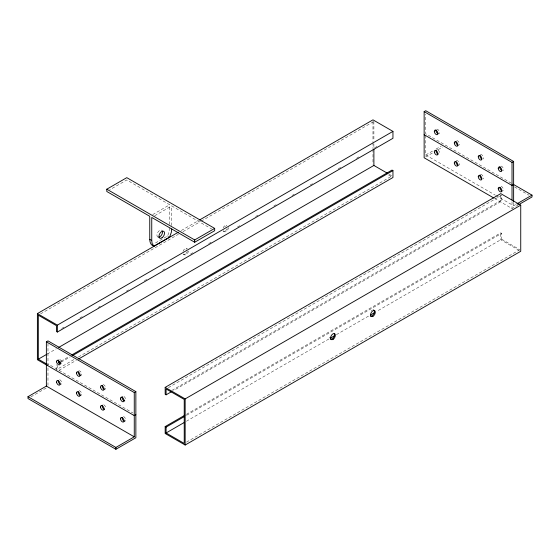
<?xml version="1.0" encoding="UTF-8"?>
<svg xmlns="http://www.w3.org/2000/svg" width="560" height="560" viewBox="0 0 560 560"><rect width="100%" height="100%" fill="white"/><g stroke="black" fill="none" stroke-linecap="round" stroke-linejoin="round"><path stroke-width="0.42" stroke-dasharray="2.8 2.1" d="M169.722 224.413L169.722 204.764L126.777 179.97L109.76 189.791M171.724 225.561L171.724 205.919L211.652 228.97M169.722 227.829L169.386 231.007L167.622 235.963L153.356 244.195M152.712 214.585L169.722 204.764M154.707 215.74L171.724 205.919M181.321 230.496L198.744 220.437M40.586 313.873L178.451 234.276M183.001 231.651L200.424 221.592M201.18 221.158L373.135 121.877M61.754 328.454L64.029 327.145M79.933 317.961L82.208 316.645M98.112 307.461L100.387 306.152M126.14 291.277L129.171 289.527M144.326 280.784L147.35 279.034M162.505 270.284L165.536 268.541M190.533 254.107L193.564 252.357M208.712 243.607L211.743 241.857M237.496 226.989L239.771 225.68M255.675 216.496L257.95 215.18M273.861 205.996L276.129 204.687M292.04 195.503L294.308 194.187M310.219 185.003L312.494 183.694M338.247 168.819L341.278 167.076M356.426 158.326L359.457 156.576M374.605 147.826L377.636 146.083M47.243 354.039L56.329 348.789M46.375 364.868L47.978 363.944L132.832 412.937M60.998 361.186L69.328 356.37M61.159 362.152L70.245 356.902M425.733 135.478L425.733 155.001L433.083 150.759M436.023 149.058L441.168 146.09M73.871 359.604L56.448 369.663L56.448 364.644M78.421 356.986L392.028 175.917L389.011 174.174M425.614 156.919L433.013 152.642M438.193 149.653L442.631 147.091M58.884 370.384L76.307 360.325M30.961 396.83L46.494 387.863M168.371 387.646L501.676 195.216L501.676 201.075L173.67 390.446M171.997 390.355L500.759 200.543L501.676 201.075M496.195 195.685L513.625 205.744L516.565 204.05M494.599 198.45L512.022 208.516L517.944 205.093M186.389 414.337L500.759 232.834L501.676 233.366L501.676 239.225L376.523 311.479M186.55 415.303L501.676 233.366M186.389 421.253L329.721 338.506M336.378 334.663L369.873 315.322M186.508 442.127L519.057 250.131M511.35 183.211L425.733 133.784L425.733 114.135M514.577 186.921L528.969 195.23M516.04 203.504L519.813 205.688M425.733 155.001L495.439 195.244M501.676 239.225L519.813 249.697M388.514 174.951L391.468 176.659M519.253 250.432L500.759 239.757L500.759 232.834M223.426 231.168L224.35 231.7M167.622 235.963L168.952 236.733M183.666 254.324L184.583 254.856M513.625 202.349L513.625 205.744M512.022 201.677L512.022 208.516M500.759 195.356L500.759 200.543M373.891 121.443L373.891 140.427M373.891 143.878L373.891 147.329M372.974 121.59L372.974 141.61M372.974 142.478L372.974 148.575M372.974 149.443L372.974 164.241M57.372 365.204L57.372 369.53M47.978 343.441L47.978 385.301M480.767 174.461A2.541 1.47 60 0 1 483.091 176.337A2.541 1.47 60 0 1 482.937 178.976M456.253 160.86A2.541 1.47 60 0 1 458.773 161.896A2.541 1.47 60 0 1 459.13 165.011M456.778 140.693A2.541 1.47 60 0 1 458.955 142.254A2.541 1.47 60 0 1 459.256 144.935M480.389 154.644A2.541 1.47 60 0 1 482.937 156.114A2.541 1.47 60 0 1 482.937 159.047M501.004 166.068A2.541 1.47 60 0 1 503.223 168.308A2.541 1.47 60 0 1 502.691 170.674M501.018 186.368A2.541 1.47 60 0 1 502.957 188.034A2.541 1.47 60 0 1 503.272 190.491M436.793 129.164A2.541 1.47 60 0 1 439.124 130.998A2.541 1.47 60 0 1 439.012 133.665M436.835 149.457A2.541 1.47 60 0 1 437.738 149.709M438.2 150.052A2.541 1.47 60 0 1 438.977 153.979M79.037 390.782A2.541 1.47 60 0 1 81.361 392.658A2.541 1.47 60 0 1 81.207 395.297M103.691 404.754A2.541 1.47 60 0 1 105.686 408.254M103.019 384.692A2.541 1.47 60 0 1 105.343 386.589A2.541 1.47 60 0 1 105.168 389.214M78.666 370.965A2.541 1.47 60 0 1 81.207 372.435A2.541 1.47 60 0 1 81.207 375.368M59.668 359.422A2.541 1.47 60 0 1 61.684 362.033A2.541 1.47 60 0 1 60.697 363.958M123.914 396.48A2.541 1.47 60 0 1 125.419 400.498M123.396 416.556A2.541 1.47 60 0 1 125.426 418.677A2.541 1.47 60 0 1 125.167 421.029M59.654 379.708A2.541 1.47 60 0 1 61.677 382.305A2.541 1.47 60 0 1 60.711 384.251M187.376 251.244A3.388 1.96 -60 0 1 183.239 254.037M183.043 251.391A3.388 1.96 -60 0 1 187.18 248.605M227.206 228.508A3.388 1.96 -60 0 1 223.062 230.797M223.111 228.004A3.388 1.96 -60 0 1 226.891 225.337M228.473 227.458A3.388 1.96 -60 0 1 226.03 231.581A3.388 1.96 -60 0 1 223.685 230.111M224.924 227.024A3.388 1.96 -60 0 1 225.505 226.429M226.128 225.988A3.388 1.96 -60 0 1 226.751 225.743M188.489 250.978A3.388 1.96 -60 0 1 186.333 254.492A3.388 1.96 -60 0 1 183.876 254.093M185.927 249.207A3.388 1.96 -60 0 1 187.152 248.759M157.948 237.111A3.955 2.282 -60 0 1 157.843 232.316A3.955 2.282 -60 0 1 162.022 230.412M371.329 310.758A3.388 1.96 -60 0 1 371.952 310.296M329.693 337.946A3.388 1.96 -60 0 1 329.665 337.246"/><path stroke-width="0.84" d="M153.853 246.218C150.885 245.301 149.737 242.221 149.751 239.358L149.751 216.293L106.806 191.499L106.806 189.196L126.777 177.66L214.669 228.403L214.669 230.713L194.691 242.242L151.746 217.448L151.746 240.513L152.089 243.299L153.083 245.511L153.853 246.218L169.617 237.118L171.381 232.162L171.724 228.984M47.012 365.281L37.394 359.723L37.394 313.593L178.29 232.246M199.5 220.003L372.974 119.847L392.952 131.383L392.952 138.299L57.372 332.045L56.448 331.513L56.448 325.654L38.311 315.189L38.311 359.191L46.627 363.993M106.806 189.196L194.691 239.939L214.669 228.403M493.843 198.016L424.137 157.773L424.137 111.636L425.733 110.719L513.625 161.462L513.625 201.502M37.394 313.593L57.372 325.129L392.952 131.383M46.375 341.803L47.978 340.879L135.863 391.622L135.863 437.752L115.892 449.281L28 398.538L28 396.697L46.375 386.085L134.267 436.828L134.267 392.546L46.375 341.803L46.375 386.085M38.311 359.191L46.648 354.382M58.765 347.389L373.891 165.452L387.499 173.299M58.723 362.495L60.235 361.62M71.603 355.061L392.028 170.065L392.952 170.59L392.952 177.513L78.582 359.009M58.884 363.461L60.403 362.586M72.52 355.593L392.952 170.59M424.137 111.636L512.022 162.379L513.625 161.462M134.267 392.546L135.863 391.622M513.625 184.527L512.022 185.451L424.137 134.708M171.402 391.762L166.096 394.821L165.179 394.289L165.179 387.373L500.759 193.627L520.737 205.156L520.737 251.286L185.157 445.032L165.179 433.503L165.179 426.58L184.877 415.212M135.863 414.687L134.267 415.611L46.375 364.868M517.3 203.623L532 195.132L532 196.98L518.686 204.666M165.179 387.373L185.157 398.902L520.737 205.156M28 396.697L115.892 447.44L134.267 436.828M165.179 426.58L166.096 427.112L184.275 416.612M166.096 427.112L166.096 432.971L184.275 422.471M330.477 338.065L334.264 335.881M370.629 314.888L374.416 312.697M513.058 184.198L532 195.132M149.751 239.358L151.746 240.513M166.096 432.971L184.233 443.443L184.233 399.434L166.096 388.962L166.096 394.821M512.022 162.379L512.022 199.969M373.891 149.051L373.891 165.452M194.691 239.939L194.691 242.242M185.157 398.902L185.157 445.032M115.892 447.44L115.892 449.281M57.372 325.129L57.372 332.045M481.663 178.85A2.541 1.47 60 0 1 480.109 174.839M458.402 165.256A2.541 1.47 60 0 1 455.91 161.658M458.171 145.285A2.541 1.47 60 0 1 455.952 141.484M481.663 158.921A2.541 1.47 60 0 1 479.927 155.309M501.816 170.548A2.541 1.47 60 0 1 499.996 166.579M502.257 190.981A2.541 1.47 60 0 1 499.863 187.299M438.214 133.756A2.541 1.47 60 0 1 435.974 129.969M438.165 154.042A2.541 1.47 60 0 1 435.988 150.213M80.402 395.367A2.541 1.47 60 0 1 78.197 391.559M104.573 409.248A2.541 1.47 60 0 1 102.62 407.645A2.541 1.47 60 0 1 102.249 405.167M104.356 389.277A2.541 1.47 60 0 1 102.172 385.455M80.402 375.445A2.541 1.47 60 0 1 78.197 371.63M60.249 363.853A2.541 1.47 60 0 1 58.282 359.933M124.754 400.862A2.541 1.47 60 0 1 122.584 399.238A2.541 1.47 60 0 1 122.339 396.578M124.796 421.155A2.541 1.47 60 0 1 122.801 419.874A2.541 1.47 60 0 1 122.136 417.312M60.263 384.153A2.541 1.47 60 0 1 58.17 380.709M162.358 230.965A3.955 2.282 -60 0 1 161.637 234.871A3.955 2.282 -60 0 1 158.564 237.202M373.156 309.939A3.388 1.96 -60 0 1 373.933 313.551A3.388 1.96 -60 0 1 370.342 315.987M334.222 333.669A3.388 1.96 -60 0 1 333.347 337.68A3.388 1.96 -60 0 1 330.218 338.94M478.268 176.659A2.541 1.47 60 0 0 480.963 180.012A2.541 1.47 60 0 0 480.963 176.421A2.541 1.47 60 0 0 478.268 176.659M454.314 163.128A2.541 1.47 60 0 0 457.205 166.131A2.541 1.47 60 0 0 456.764 162.316A2.541 1.47 60 0 0 454.314 163.128M454.3 142.912A2.541 1.47 60 0 0 457.009 146.244A2.541 1.47 60 0 0 456.981 142.639A2.541 1.47 60 0 0 454.3 142.912M478.268 156.73A2.541 1.47 60 0 0 480.963 160.083A2.541 1.47 60 0 0 480.963 156.492A2.541 1.47 60 0 0 478.268 156.73M498.253 168.476A2.541 1.47 60 0 0 501.088 171.591A2.541 1.47 60 0 0 500.78 167.839A2.541 1.47 60 0 0 498.253 168.476M434.322 131.397A2.541 1.47 60 0 0 437.045 134.715A2.541 1.47 60 0 0 436.989 131.082A2.541 1.47 60 0 0 434.322 131.397M434.378 152.208A2.541 1.47 60 0 0 437.381 154.903A2.541 1.47 60 0 0 436.604 150.976A2.541 1.47 60 0 0 434.378 152.208M498.253 188.755A2.541 1.47 60 0 0 501.074 191.891A2.541 1.47 60 0 0 500.794 188.146A2.541 1.47 60 0 0 498.253 188.755M76.538 392.98A2.541 1.47 60 0 0 79.233 396.333A2.541 1.47 60 0 0 79.233 392.742A2.541 1.47 60 0 0 76.538 392.98M100.52 407.078A2.541 1.47 60 0 0 103.383 410.144A2.541 1.47 60 0 0 103.012 406.357A2.541 1.47 60 0 0 100.52 407.078M100.569 387.443A2.541 1.47 60 0 0 103.565 390.138A2.541 1.47 60 0 0 102.788 386.204A2.541 1.47 60 0 0 100.569 387.443M76.538 373.051A2.541 1.47 60 0 0 79.233 376.411A2.541 1.47 60 0 0 79.233 372.813A2.541 1.47 60 0 0 76.538 373.051M56.588 361.865A2.541 1.47 60 0 0 59.5 364.826A2.541 1.47 60 0 0 58.996 360.983A2.541 1.47 60 0 0 56.588 361.865M56.588 382.186A2.541 1.47 60 0 0 59.514 385.112A2.541 1.47 60 0 0 58.982 381.269A2.541 1.47 60 0 0 56.588 382.186M120.54 398.958A2.541 1.47 60 0 0 123.529 401.674A2.541 1.47 60 0 0 122.78 397.754A2.541 1.47 60 0 0 120.54 398.958M120.484 418.74A2.541 1.47 60 0 0 123.2 422.072A2.541 1.47 60 0 0 123.165 418.46A2.541 1.47 60 0 0 120.484 418.74M161.987 237.818A3.955 2.282 -60 0 0 164.017 231.567A3.955 2.282 -60 0 0 159.194 234.864A3.955 2.282 -60 0 0 161.987 237.818M333.396 339.108A3.388 1.96 -60 0 0 334.803 333.781A3.388 1.96 -60 0 0 330.715 336.994A3.388 1.96 -60 0 0 333.396 339.108M372.974 316.302A3.388 1.96 -60 0 0 374.969 310.947A3.388 1.96 -60 0 0 370.818 313.446A3.388 1.96 -60 0 0 372.974 316.302"/></g></svg>
